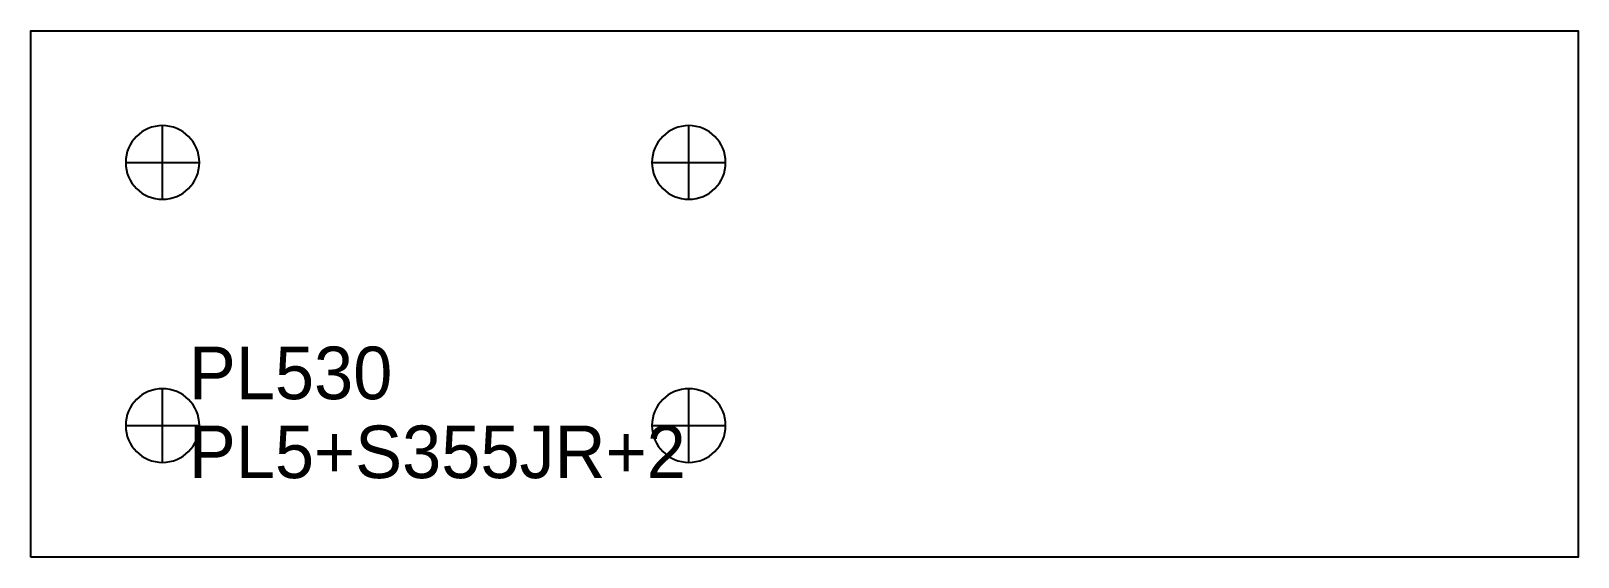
# Model space of a CAD drawing. Extents: x 0 to 294, y 0 to 100.
import ezdxf

# ---------------------------------------------------------------- set-up
doc = ezdxf.new("R2010")
doc.units = 0
for name, color, linetype in [('14', 7, 'CONTINUOUS'), ('CUT', 7, 'CONTINUOUS'), ('SCRIBE', 3, 'CONTINUOUS'), ('TEXT', 7, 'CONTINUOUS')]:
    doc.layers.add(name, color=color, linetype=linetype)

msp = doc.modelspace()

# ---------------------------------------------------------------- linework, layer by layer
at = {"layer": '14', "color": 7, "linetype": 'CONTINUOUS'}
for p, q in [((25, 68), (25, 82)), ((125, 68), (125, 82)), ((18, 75), (32, 75)), ((118, 75), (132, 75)), ((25, 18), (25, 32)), ((125, 18), (125, 32)), ((18, 25), (32, 25)), ((118, 25), (132, 25))]:
    msp.add_line(p, q, dxfattribs=at)
for points in [[(25, 82, 1), (25, 68, 1)], [(125, 82, 1), (125, 68, 1)], [(25, 32, 1), (25, 18, 1)], [(125, 32, 1), (125, 18, 1)]]:
    msp.add_lwpolyline(points, format="xyb", close=True, dxfattribs=at)
at = {"layer": 'CUT', "color": 7, "linetype": 'CONTINUOUS'}
msp.add_lwpolyline([(0, 0), (0, 100), (293.96, 100), (293.96, 0)], close=True, dxfattribs=at)

# ---------------------------------------------------------------- texts
at = {"layer": 'SCRIBE', "color": 3}
msp.add_text('PL530', height=10, dxfattribs=at).set_placement((30, 30))
at = {"layer": 'TEXT', "color": 7}
msp.add_text('PL5+S355JR+2', height=10, dxfattribs=at).set_placement((30, 15))

doc.saveas('drawing.dxf')
